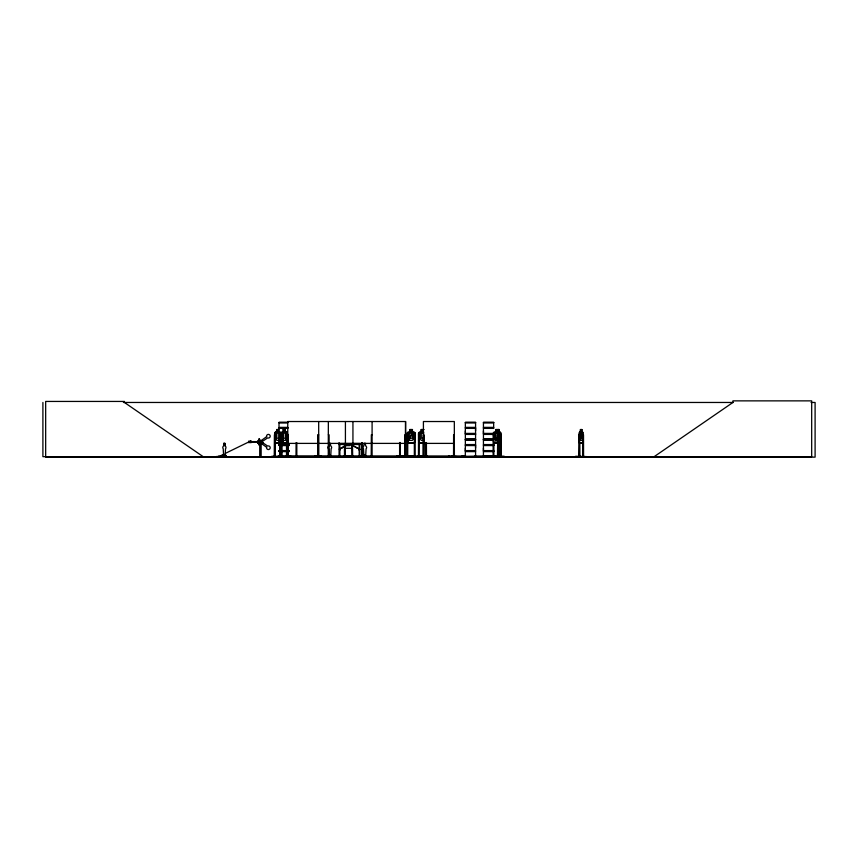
<?xml version="1.0" encoding="UTF-8"?>
<svg xmlns="http://www.w3.org/2000/svg" width="858" height="858" viewBox="0 0 858 858"><rect width="100%" height="100%" fill="white"/><g stroke="black" fill="none" stroke-linecap="round" stroke-linejoin="round"><path stroke-width="1.29" d="M259.781 442.664L259.781 441.988L258.869 441.988M465.347 450.6L465.347 445.57L475.579 445.57L475.568 450.6L465.347 450.6L465.358 448.091M465.347 433.397L465.347 428.378L475.579 428.378L475.568 433.397L465.347 433.397L465.358 430.888M475.568 448.091L475.568 445.57M475.568 430.888L475.568 428.378M493.661 450.6L483.429 450.6L483.44 448.091M493.661 433.397L483.429 433.397L483.44 430.888M260.896 441.109L259.599 441.538L259.491 439.114L258.923 439.114L258.923 444.691L259.491 444.691L259.556 442.782L257.668 442.782L257.668 443.35L262.323 443.35M225.139 455.845L225.515 448.82A1.823 1.577 -90 0 0 225.139 445.956L224.742 443.189M330.738 455.845L331.124 448.82A1.823 1.823 0 0 0 330.738 445.956L330.287 443.189M223.841 443.339L223.616 445.956A1.823 1.577 -90 0 0 223.23 448.82L223.616 455.845L225.193 455.845M225.032 454.804L224.281 455.019L225.246 454.643L225.322 456.435M225.032 455.115L224.614 454.858M224.41 454.847L225.075 454.901M499.806 443.06L500.225 440.39M475.589 456.456L465.326 456.66M501.254 456.66L501.244 433.161L500.289 432.218L497.683 432.218L497.393 440.39M583.204 440.379L582.732 442.975L579.493 442.975M582.764 443.06L583.322 440.39M575.632 456.263L587.001 456.617M280.073 443.06L280.834 440.39L280.77 433.161L280.051 432.218L280.834 433.161L280.663 456.671M286.658 443.06L287.419 440.39L287.419 433.161L286.636 432.218M396.611 456.617L414.253 456.102M396.653 456.263L409.641 456.252L396.653 456.563M426.115 456.252L426.405 442.524L426.49 456.671M290.422 456.606L278.013 456.22L290.476 456.671M497.79 432.218L497.458 456.671M271.739 456.263L290.476 456.22M352.552 445.624L351.63 448.305L345.313 448.305L344.487 445.624M415.079 440.379L414.178 442.975L407.99 442.975M501.147 440.379L500.257 442.975L494.069 442.975M501.244 440.39L500.321 443.06L494.004 443.06L493.168 440.39M223.584 443.747L224.002 443.189M417.664 456.606L419.133 456.22L419.272 434.813L418.489 434.813M417.674 456.263L419.079 456.231M418.715 456.617L418.629 455.877M484.266 456.617L485.778 456.22M485.371 456.617L485.274 455.877M465.261 456.542L465.347 451.608L475.579 451.608L475.579 456.456M296.01 456.22L296.085 442.707M328.239 456.563L331.049 456.66M492.878 456.617L493.103 455.877M263.256 443.35L263.256 442.782L259.491 444.691L259.491 439.114L257.668 443.35L258.923 439.114L259.706 442.471M346.246 444.444L347.125 444.626M579.053 456.671L579.558 432.218M579.536 443.06L579.107 433.172L579.579 432.303L582.807 432.303M257.668 442.782L259.491 439.114M407.754 442.481L412.891 432.218M498.359 432.303L498.359 440.379M357.378 448.219L359.91 449.142L350.343 444.487M357.582 448.326L351.083 444.487M274.539 456.671L274.635 433.172L275.354 432.218M274.764 433.215L275.375 432.303L280.083 432.303M281.274 456.671L281.199 433.172L281.928 432.218M483.365 439.307L493.672 439.253L483.44 439.124L483.44 434.416L493.661 434.416M216.173 456.66L222.093 456.435M225.128 456.241L225.128 455.48L226.072 455.48L226.222 456.671L216.28 456.542L216.913 456.671M218.672 456.241L218.307 456.241M225.418 456.649L226.062 456.531M328.357 421.525L328.26 456.66L329.215 456.649L328.635 456.671M363.642 456.241C361.207 456.681 368.457 456.681 365.948 456.241M363.749 456.649L364.135 456.671M365.626 456.435L365.991 456.671M259.491 444.691L260.746 443.414M262.173 443.683L258.923 444.691L260.467 443.35L260.467 456.563M283.376 432.303L282.346 433.204L282.346 438.224L283.376 440.379L285.296 440.379L286.325 438.224L286.325 433.204L285.296 432.303L285.36 429.526L283.247 429.526L283.247 432.218M329.375 443.189L328.914 445.956A1.823 1.823 0 0 0 328.539 448.82L328.914 455.845M364.339 443.189L363.878 445.956A1.823 1.823 0 0 0 363.502 448.82L363.878 455.845L365.701 455.845L366.087 448.82A1.823 1.823 0 0 0 365.701 445.956L365.251 443.189M504.386 456.66L483.408 456.66M654.161 456.671L732.925 402.466L732.925 400.868L811.679 400.868L811.679 456.671L42.9 456.671L42.9 402.466M495.956 432.303L494.605 433.204L494.605 438.224L495.956 440.379L499.206 440.379L499.227 429.526L495.86 429.526L495.956 443.06M425.922 456.617L425.718 442.524M348.058 444.487L341.323 447.865L341.699 448.251M348.798 444.487L339.232 449.142L341.763 448.219M218.661 456.531L218.2 456.435M223.563 456.671L223.702 455.48M224.324 456.671L223.702 456.435L224.356 456.649M222.973 454.547L219.423 456.435M225.3 453.41L250.847 440.958M258.923 444.691L263.256 442.782L261.379 442.782M331.167 456.542L331.199 455.48L330.984 456.241M123.423 402.466L733.333 402.466M811.078 402.466L815.1 402.466L815.1 457.132L45.667 457.132L45.667 401.437L124.431 401.437L124.431 402.466L203.185 456.671M279 422.318L287.752 422.318M465.336 422.318L475.589 422.318M483.429 422.318L493.672 422.318M287.752 422.522L279 422.511L279.022 427.37L287.741 427.37M475.589 422.501L465.336 422.501L465.358 427.37L475.579 427.37L475.579 422.522M279.022 422.822L287.73 422.822M465.358 422.822L475.568 422.822M483.44 422.822L493.65 422.822M278.936 427.713L287.795 427.713M465.283 427.713L475.654 427.713M483.365 427.713L493.736 427.713M278.936 428.024L287.795 428.024M465.283 428.024L475.654 428.024M483.365 428.024L493.736 428.024M279.011 428.378L287.741 428.378M493.661 428.378L483.429 428.378L483.429 433.397M423.841 429.526L421.171 429.526L421.192 432.218L419.369 432.218L418.522 433.172L418.457 456.671M276.748 429.611L278.721 429.611M283.322 429.611L285.296 429.611M412.387 429.611L409.877 429.611L409.877 432.303L408.526 433.204L408.526 438.224L409.877 440.379L412.387 440.379L413.728 438.224L413.728 433.204L412.387 432.303L412.473 429.526L409.781 429.526L409.792 432.218L407.958 432.218L407.1 433.172L406.992 456.671M423.755 429.611L421.267 429.611L421.267 432.303L419.937 433.204L419.937 438.224L421.267 440.379L423.734 440.379M495.945 429.611L499.281 429.611M580.48 429.611L581.874 429.611M498.509 430.062L499.045 430.062L498.509 430.963M275.289 432.218L276.737 432.218M278.732 432.218L280.148 432.218L280.877 433.161M281.853 432.218L283.397 432.218M285.306 432.218L286.69 432.218M412.473 432.218L414.221 432.218L415.175 433.161L415.175 440.39L414.242 443.06L407.925 443.06L407.1 440.39L407.185 433.215L407.99 432.303L414.178 432.303L415.079 433.204M495.956 432.218L494.026 432.218L493.168 433.172L493.146 456.671M579.482 432.218L580.512 432.218M581.842 432.218L582.829 432.218L583.279 433.204L583.247 456.671M281.885 432.303L286.669 432.303M419.401 432.303L423.734 432.303M494.069 432.303L500.257 432.303M274.635 433.172L275.332 443.06M281.199 433.172L281.907 443.06M287.419 433.161L287.269 456.671M278.721 433.204L276.812 433.204L276.812 438.224L278.721 438.224M283.376 433.204L285.296 433.204L285.296 438.224L283.376 438.224M423.734 433.204L421.267 433.204L421.267 438.224L423.734 438.224M495.956 433.204L499.206 433.204L499.206 438.224L495.956 438.224M280.512 433.397L281.574 433.397M280.459 433.751L281.531 433.751M465.283 433.751L475.654 433.751M483.365 433.751L493.736 433.751M280.459 434.062L281.531 434.062M465.283 434.062L475.654 434.062M483.365 434.062L493.736 434.062M280.512 434.416L281.574 434.416M279.955 434.813L280.705 434.813M287.28 434.813L286.529 434.813L286.572 456.671L286.711 434.813M318.683 434.813L317.953 434.813L318.093 456.671M328.357 434.813L329.097 434.813L329.182 456.671M372.093 434.813L371.353 434.813L371.214 456.671M405.695 434.813L404.719 434.813L404.686 456.671M407.046 434.813L407.786 434.813L407.7 456.671M415.079 434.813L414.339 434.813L414.339 456.671M454.322 434.813L453.603 434.813L453.539 456.671M493.2 434.813L493.94 434.813L493.854 456.671L494.026 455.877M497.458 434.813L498.005 456.671M501.233 434.813L499.957 434.813L499.935 456.671M579.086 434.813L579.708 434.813M475.589 439.264L465.25 439.393L475.589 439.468M493.672 439.521L483.333 439.393M475.589 439.725L465.336 439.704L465.358 444.562L475.579 444.562L475.579 439.725M493.672 439.725L483.429 439.704L483.44 444.562L493.661 444.562M465.358 440.015L475.568 440.015M483.44 440.015L493.65 440.015M280.77 440.39L280.158 443.06L275.268 443.06M579.107 440.39L579.461 443.06L582.839 443.06M257.679 441.216L259.706 441.216L257.679 441.216L257.679 442.471L259.706 442.471M250.847 441.613L257.679 441.613M250.847 442.074L257.679 442.074M275.321 442.975L280.083 442.975M281.885 442.975L286.669 442.975M419.401 442.975L423.08 442.975M281.832 443.06L286.711 443.06M423.091 443.06L419.337 443.06L418.522 440.39M287.752 443.393L405.459 443.393M423.402 443.393L454.322 443.393M338.631 443.886L360.499 443.886M225.139 443.983L225.139 445.956M338.631 444.187L360.499 444.187M279.011 444.562L286.679 444.562M287.73 444.562L289.243 444.562M278.936 444.916L286.722 444.916M287.795 444.916L289.307 444.916M465.283 444.916L475.654 444.916M483.365 444.916L493.736 444.916M278.936 445.227L286.722 445.227M287.795 445.227L289.307 445.227M465.283 445.227L475.654 445.227M483.365 445.227L493.736 445.227M279.011 445.57L286.679 445.57M287.73 445.57L289.243 445.57M347.265 445.613L349.774 445.613M493.661 445.57L483.429 445.57L483.429 450.6M339.832 449.495L339.832 450.182M279.011 450.6L286.679 450.6M287.73 450.6L289.243 450.6M278.936 450.943L286.722 450.943M287.795 450.943L289.307 450.943M465.283 450.943L475.654 450.943M483.365 450.943L493.736 450.943M278.936 451.254L286.722 451.254M287.795 451.254L289.307 451.254M465.283 451.254L475.654 451.254M483.365 451.254L493.736 451.254M279.011 451.608L286.679 451.608M287.73 451.608L289.243 451.608M493.661 451.608L483.429 451.608L483.429 456.456M328.464 455.48L328.678 456.241M274.346 455.877L275.236 455.877L275.236 456.671M279.88 455.877L281.81 455.877M465.69 455.995L286.454 455.877L286.465 456.671M474.806 455.995L494.98 455.995L494.98 456.671M497.393 455.877L498.037 455.877M499.903 455.877L501.319 455.877M579.011 455.877L579.783 455.877M582.818 455.877L583.59 455.877L583.569 456.671L583.515 434.813L582.893 434.813L582.85 456.671M219.938 456.091L221.117 456.091M315.755 456.22L321.557 456.252L315.755 456.671M329.236 456.091L330.416 456.091M345.259 456.102L351.641 456.102M364.2 456.091L365.379 456.091M415.186 456.231L415.165 433.161M419.305 456.102L427.263 456.263M451.362 456.22L457.25 456.606M492.288 456.102L485.95 456.102L486.003 456.671L485.918 455.877M492.46 456.22L504.268 456.617M328.464 456.241L331.199 456.241M363.427 456.241L366.162 456.241M465.358 456.317L475.568 456.317M483.44 456.317L504.247 456.263M255.823 456.671L264.704 456.671M321.568 456.606L315.798 456.252M372.093 421.525L372.093 456.671L372.179 455.877M417.674 456.563L419.069 456.563M259.599 442.417L260.907 442.835M405.587 456.606L405.727 455.877M352.67 456.617L352.466 443.811M278.721 432.303L279.74 433.204L279.74 438.224L278.721 440.379L276.812 440.379L275.793 438.224L276.684 429.526L278.786 429.526L278.786 432.218M349.957 444.626L350.804 444.444M224.903 443.339L225.193 443.983M405.62 456.563L405.684 421.525M499.817 432.218L500.193 456.671M499.806 432.303L500.107 433.204M419.423 442.975L418.607 440.379L418.607 433.215M497.801 442.975L497.533 440.379L497.779 443.06M583.129 434.813L583.086 456.671M580.555 429.611L580.555 432.303M579.708 442.524L579.751 456.671M579.472 434.813L579.515 456.671M579.322 434.813L579.322 456.671M579.086 455.877L579.086 456.671M501.147 455.877L501.147 456.671M500.493 434.813L500.579 456.671M500.3 455.877L500.407 456.671M499.806 433.204L499.806 438.224M498.552 429.526L498.552 432.218M498.326 429.526L498.359 438.224M497.79 455.877L497.833 456.671L497.726 434.813M493.286 455.877L493.393 456.671M492.46 455.877L492.46 456.671M492.32 455.877L492.235 456.671M491.891 455.995L491.891 456.671M490.422 455.995L490.304 456.671M485.767 455.877L485.778 456.671M485.22 455.877L485.21 456.671M485.06 455.877L485.06 456.671M463.095 455.995L463.095 456.671M461.969 455.995L461.969 456.671M454.386 456.671L454.322 421.525L423.402 421.525L423.52 456.671M454.29 455.877L454.182 456.671M454.118 434.813L454 456.671L453.807 434.813M453.743 455.877L453.743 456.671M449.656 455.995L449.656 456.671M448.53 455.995L448.53 456.671M425.675 442.524L425.632 456.671M423.981 455.877L423.981 456.671M423.777 456.671L423.916 434.813L423.198 434.813L423.133 456.671M423.713 434.813L423.627 456.671M423.23 455.877L423.337 456.671M419.305 455.877L419.348 456.671M414.993 455.877L414.993 456.671M414.253 455.877L414.253 456.671M407.872 455.877L407.872 456.671M407.132 455.877L407.132 456.671M405.405 456.671L405.459 421.525L287.752 421.525L287.752 456.671M405.169 442.524L405.319 456.671M404.987 455.877L405.083 456.671M404.869 442.524L404.804 456.671M404.601 455.877L404.601 456.671M400.375 455.877L400.375 456.671M400.311 442.524L400.171 456.671M400.107 442.524L399.989 456.671M399.807 442.524L399.807 456.671M399.742 455.877L399.624 456.671L399.592 442.524M372.34 455.995L372.34 456.671M371.439 455.877L371.439 456.671M365.208 456.241L365.208 454.643L364.382 454.643L364.382 456.241M362.462 442.707L362.548 456.671M362.376 455.877L362.376 456.671M361.808 455.877L361.808 456.671M361.722 442.707L361.658 456.671M359.759 444.487L359.759 456.671M359.191 444.487L359.191 456.671M352.938 421.525L352.938 443.393M352.381 455.877L352.381 456.671M351.726 443.811L351.812 456.671M351.641 455.877L351.641 456.671M349.571 443.575L349.571 444.487M347.125 455.995L347.125 456.671M345.999 455.995L345.999 456.671M345.42 421.525L345.42 443.393M345.173 443.811L345.259 456.671M345.088 455.877L345.088 456.671M344.433 443.811L344.519 456.671M344.348 455.877L344.348 456.671M339.822 444.026L339.875 456.671M339.736 455.877L339.736 456.671M339.082 442.707L339.082 456.671L338.996 455.877M330.244 456.241L330.244 454.643L329.408 454.643L329.408 456.241M329.343 455.995L329.343 456.671M329.011 455.877L329.011 456.671M328.271 455.877L328.303 456.671M318.683 421.525L318.683 456.671M318.479 434.813L318.479 456.671M318.361 455.877L318.382 456.671M318.146 434.813L318.243 456.671M317.889 455.877L317.889 456.671M316.205 455.995L316.205 456.671M315.068 455.995L315.068 456.671M296.911 455.877L296.911 456.671M296.825 442.707L296.825 456.671M296.171 455.877L296.171 456.671M290.69 455.995L290.69 456.671M289.596 455.995L289.596 456.671M288.342 456.671L288.277 434.813L287.559 434.813L287.559 456.671M288.084 434.813L288.138 456.671M287.988 455.877L287.998 456.671M287.494 455.877L287.494 456.671M287.098 434.813L287.098 456.671L286.84 455.877M283.312 429.526L283.397 443.06M281.81 456.671L281.746 434.813L280.995 434.813L280.995 456.671L280.77 455.877M281.553 434.813L281.617 456.671M281.467 455.877L281.435 456.671M280.512 434.813L280.512 456.671M280.234 455.877L280.266 456.671M280.137 434.813L280.073 456.671M279.955 442.524L279.89 456.671M278.732 429.526L278.732 443.06M275.043 456.671L275.161 434.813L274.421 434.813L274.356 456.671M274.978 434.813L274.892 456.671M274.721 455.877L274.699 456.671M261.036 443.35L261.036 456.563M259.899 444.669L259.899 456.563M250.847 440.819L250.847 442.867M249.024 440.819L249.024 442.867M225.879 455.48L225.879 456.241L223.134 456.241L223.134 455.48M224.528 454.643L224.453 456.241M223.884 456.241L223.884 455.48L222.951 455.48L222.951 456.435M266.634 447.297L266.57 447.544A1.823 1.823 0 0 0 268.511 449.549A1.823 1.823 0 0 0 270.152 447.286A1.823 1.823 0 0 0 267.642 446.063L261.422 441.816L260.618 442.932L266.634 447.297M582.496 438.224L581.799 440.379L580.48 440.379L579.783 438.224L580.437 429.526L581.917 429.526L582.496 438.224M266.634 436.647L260.703 440.948L261.508 442.052L267.642 437.88A1.823 1.823 0 0 0 270.152 436.658A1.823 1.823 0 0 0 268.511 434.395A1.823 1.823 0 0 0 266.57 436.411L266.634 436.647M493.672 422.511L483.429 422.501L483.44 427.37L493.661 427.37L493.661 422.522M278.378 430.062L277.155 430.062L277.155 430.963L278.378 430.963L278.378 430.062M284.953 430.062L283.719 430.062L283.719 430.963L284.953 430.963L284.953 430.062M411.937 430.062L410.328 430.062L410.328 430.963L411.937 430.963L411.937 430.062M423.294 430.062L421.707 430.062L421.707 430.963L423.294 430.963L423.294 430.062M498.015 430.062L496.396 430.062L496.396 430.963L498.015 430.963L498.015 430.062M581.563 430.062L580.716 430.062L580.716 430.963L581.563 430.963L581.563 430.062M412.387 433.204L409.877 433.204L409.877 438.224L412.387 438.224L412.387 433.204M581.799 433.204L580.48 433.204L580.48 438.224L581.799 438.224L581.799 433.204M475.579 434.416L465.347 434.416L465.347 439.253L475.568 439.124L475.579 434.416M360.499 443.575L338.631 443.575L338.631 444.487L360.499 444.487L360.499 443.575M359.652 449.495L359.309 450.182L359.652 449.495M499.903 442.396L498.187 432.218L499.882 442.396M259.341 443.114A1.598 1.598 0 0 0 262.001 442.374A1.598 1.598 0 0 0 260.038 440.433A1.598 1.598 0 0 0 259.341 443.114"/></g></svg>
